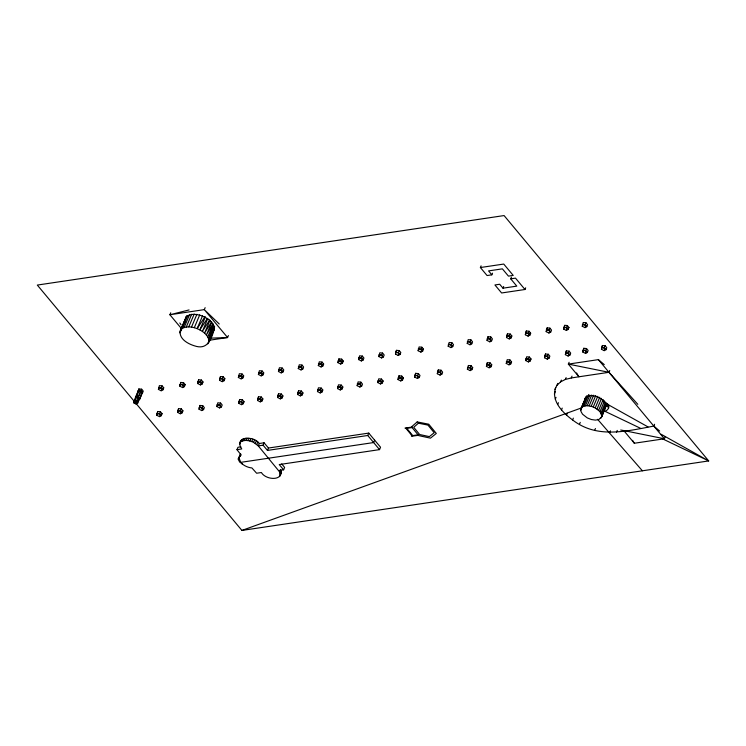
<?xml version="1.0" encoding="UTF-8"?>
<svg xmlns="http://www.w3.org/2000/svg" width="746" height="746" viewBox="0 0 746 746"><rect width="100%" height="100%" fill="white"/><g stroke="black" fill="none" stroke-linecap="round" stroke-linejoin="round"><path stroke-width="1.12" d="M142.383 391.603L137.637 403.316L136.173 404.09L133.926 402.961L134.01 401.497L139.045 389.934M137.963 400.285L139.661 399.39L142.365 392.722L140.873 390.941L138.327 390.699L135.455 397.292L135.362 398.989L137.833 393.282M135.809 398.261L138.644 390.382L140.994 390.596M137.926 392.704L138.877 388.936L141.647 389.198L143.26 391.128L142.449 393.123L140.817 391.174L138.019 390.913M138.243 392.34L138.327 390.699M138.784 390.708L138.877 388.936M156.744 415.27L157.704 411.503L160.465 411.764L162.078 413.694L161.267 415.69L159.476 416.641L156.744 415.27L157.704 411.503M158.413 389.393L159.374 385.635L162.134 385.896L163.747 387.827L162.936 389.822L161.155 390.764L158.413 389.393L159.28 387.407L161.985 388.759L163.747 387.827M177.604 412.398L178.555 408.631L181.325 408.892L182.938 410.832L182.127 412.827L180.336 413.769L177.604 412.398L178.555 408.631M179.851 386.204L180.802 382.437L183.572 382.698L185.185 384.638L184.374 386.633L182.584 387.575L179.851 386.204L180.802 382.437M197.69 383.547L198.641 379.789L201.411 380.04L203.015 381.98L202.213 383.976L200.422 384.917L197.69 383.547L198.641 379.789M199.033 409.209L199.993 405.442L202.753 405.703L204.367 407.633L203.555 409.629L201.765 410.58L199.033 409.209L199.993 405.442M216.872 406.551L217.823 402.784L220.592 403.045L222.205 404.975L221.394 406.971L219.604 407.922L216.872 406.551L217.729 404.556L220.434 405.917L219.604 407.922M219.529 380.292L220.49 376.534L223.25 376.795L224.863 378.726L224.052 380.721L222.261 381.663L219.529 380.292L220.49 376.534M238.366 377.485L239.326 373.727L242.086 373.988L243.7 375.919L242.888 377.914L241.107 378.856L238.366 377.485L239.233 375.499L241.937 376.851L243.7 375.919M238.711 403.297L239.671 399.53L242.431 399.791L244.045 401.73L243.233 403.726L241.452 404.668L238.711 403.297L239.671 399.53M258.405 374.501L259.366 370.743L262.135 371.004L263.739 372.935L262.937 374.93L261.147 375.872L258.405 374.501L259.272 372.515L261.977 373.867L263.739 372.935M257.556 400.49L258.508 396.732L261.277 396.984L262.881 398.923L262.079 400.919L260.289 401.861L257.556 400.49L258.508 396.732M278.454 371.517L279.405 367.759L282.175 368.02L283.788 369.951L282.976 371.946L281.186 372.888L278.454 371.517L279.312 369.531L282.016 370.883L281.186 372.888M277.596 397.506L278.547 393.748L281.317 394L282.93 395.94L282.119 397.935L280.328 398.877L277.596 397.506L278.547 393.748M298.288 368.571L299.249 364.803L302.009 365.064L303.622 366.995L302.811 368.99L301.03 369.932L298.288 368.571L299.155 366.575L301.86 367.927L301.03 369.932M297.635 394.522L298.587 390.755L301.356 391.016L302.969 392.955L302.158 394.951L300.368 395.893L297.635 394.522L298.587 390.755M318.328 365.577L319.288 361.819L322.058 362.08L323.661 364.011L322.85 366.006L321.069 366.948L318.328 365.577L319.195 363.591L321.899 364.943L323.661 364.011M317.47 391.566L318.43 387.808L321.2 388.06L322.804 389.999L322.002 391.995L320.211 392.937L317.47 391.566L318.337 389.58L321.041 390.932L322.804 389.999M337.975 362.659L338.926 358.891L341.696 359.152L343.309 361.083L342.498 363.078L340.708 364.029L337.975 362.659L338.926 358.891M337.518 388.582L338.47 384.824L341.239 385.076L342.852 387.015L342.041 389.011L340.251 389.953L337.518 388.582L338.376 386.596L341.081 387.948L342.852 387.015M357.157 385.663L358.108 381.896L360.877 382.157L362.491 384.087L361.679 386.083L359.889 387.025L357.157 385.663L358.015 383.668L360.719 385.02L359.889 387.025M358.612 359.581L359.572 355.823L362.332 356.075L363.945 358.015L363.134 360.01L361.353 360.952L358.612 359.581L359.469 357.595L362.183 358.947L361.353 360.952M378.856 356.569L379.807 352.802L382.577 353.063L384.19 354.993L383.379 356.989L381.588 357.94L378.856 356.569L379.714 354.574L382.418 355.935L381.588 357.94M377.793 382.586L378.754 378.819L381.523 379.08L383.127 381.01L382.316 383.006L380.535 383.957L377.793 382.586L378.66 380.591M395.492 354.089L396.443 350.331L399.213 350.583L400.826 352.522L400.015 354.518L398.224 355.46L395.492 354.089L396.443 350.331M398.038 379.574L398.998 375.807L401.758 376.068L403.372 377.998L402.56 379.994L400.77 380.945L398.038 379.574L398.998 375.807M414.673 377.094L415.625 373.326L418.394 373.587L420.007 375.518L419.196 377.523L417.406 378.464L414.673 377.094L415.625 373.326M418.133 350.723L419.093 346.955L421.854 347.216L423.467 349.147L422.656 351.142L420.875 352.093L418.133 350.723L418.991 348.727L421.704 350.079L423.467 349.147M437.315 373.718L438.275 369.96L441.035 370.221L442.648 372.151L441.837 374.147L440.056 375.089L437.315 373.718L438.275 369.96M448.197 346.247L449.157 342.479L451.917 342.74L453.531 344.671L452.719 346.666L450.929 347.608L448.197 346.247L449.055 344.251L451.759 345.603L450.929 347.608M467.238 343.402L468.19 339.644L470.959 339.906L472.572 341.836L471.761 343.831L469.971 344.773L467.238 343.402L468.096 341.416L470.801 342.768L469.971 344.773M467.378 369.242L468.339 365.484L471.099 365.736L472.712 367.675L471.901 369.671L470.111 370.613L467.378 369.242L468.236 367.256L470.94 368.608L472.712 367.675M487.073 340.456L488.033 336.688L490.793 336.95L492.407 338.88L491.595 340.875L489.814 341.827L487.073 340.456L488.033 336.688M486.42 366.407L487.371 362.649L490.141 362.901L491.754 364.841L490.943 366.836L489.152 367.778L486.42 366.407L487.371 362.649M506.515 337.556L507.476 333.798L510.236 334.049L511.849 335.989L511.038 337.985L509.248 338.926L506.515 337.556L507.476 333.798M506.254 363.451L507.215 359.693L509.984 359.954L511.588 361.885L510.786 363.88L508.996 364.822L506.254 363.451L507.121 361.465L509.826 362.817L511.588 361.885M525.352 334.749L526.312 330.991L529.073 331.252L530.686 333.182L529.874 335.178L528.084 336.12L525.352 334.749L526.312 330.991M525.697 360.56L526.657 356.793L529.418 357.054L531.031 358.985L530.22 360.98L528.429 361.931L525.697 360.56L526.555 358.565L529.259 359.926L531.031 358.985M544.533 357.754L545.494 353.986L548.254 354.247L549.867 356.187L549.056 358.183L547.275 359.124L544.533 357.754L545.494 353.986M546.193 331.644L547.154 327.886L549.914 328.147L551.527 330.077L550.716 332.073L548.935 333.014L546.193 331.644L547.154 327.886M563.631 329.051L564.591 325.284L567.352 325.545L568.965 327.485L568.154 329.48L566.363 330.422L563.631 329.051L564.489 327.056L567.193 328.417L568.965 327.485M565.375 354.648L566.335 350.89L569.105 351.142L570.709 353.082L569.907 355.077L568.116 356.019L565.375 354.648L566.335 350.89M582.272 326.272L583.223 322.514L585.992 322.776L587.606 324.706L586.794 326.701L585.004 327.643L582.272 326.272L583.13 324.286L585.834 325.638L585.004 327.643M582.812 352.056L583.773 348.289L586.533 348.55L588.146 350.48L587.335 352.476L585.554 353.427L582.812 352.056L583.773 348.289M601.453 349.277L602.414 345.51L605.174 345.771L606.787 347.711L605.976 349.706L604.185 350.648L601.453 349.277L602.414 345.51M659.688 431.057L653.822 426.087C626.258 431.216 596.94 438.909 572.583 419.942C562.764 412.836 550.735 400.714 555.723 387.51M183.973 323.242L179.917 332.837L186.491 316.211L180.178 331.14C179.105 339.048 188.029 343.878 194.482 345.836C207.519 350.34 211.295 339.449 214.466 328.51L208.61 342.377M280.123 475.631L279.666 471.994L280.673 469.607C283.956 481.571 265.641 480.088 261.398 472.516L256.624 473.234L251.896 467.928C245.49 467.537 235.158 461.252 240.716 453.978L239.158 457.363M240.175 454.976L238.981 458.51M601.584 416.995L606.731 404.015L601.584 416.995L598.74 419.588L595.336 420.101L591.317 419.513L587.288 417.919L582.542 414.207L580.947 411.41L580.929 408.836L585.433 398.159M239.886 459.834L239.55 461.83L238.067 458.976L240.408 454.948M239.708 456.365L241.154 455.051L236.967 449.67L241.751 448.952C233.293 436.307 254.172 435.412 259.282 443.506L264.084 442.788L268.457 448.038L368.757 433.1L380.553 447.236L379.537 449.624L279.246 464.562L283.62 469.812L284.627 467.425L281.708 463.928M240.865 440.951L239.625 444.467M184.346 323.149L185.474 320.006M134.793 401.507L136.677 402.448L137.907 401.805L139.204 398.597M142.355 392.237L139.763 398.634L138.336 396.928L135.893 396.695M136.173 404.09L137.05 401.945M161.155 390.764L161.985 388.759M159.476 416.641L160.306 414.636L162.078 413.694M182.584 387.575L183.413 385.57L185.185 384.638M180.336 413.769L181.166 411.764L182.938 410.832M200.422 384.917L201.252 382.912L203.015 381.98M201.765 410.58L202.595 408.575L199.891 407.213M222.261 381.663L223.091 379.658L224.863 378.726M241.107 378.856L241.937 376.851M241.452 404.668L242.282 402.663L244.045 401.73M261.147 375.872L261.977 373.867M260.289 401.861L261.119 399.856L262.881 398.923M280.328 398.877L281.158 396.872L282.93 395.94M300.368 395.893L301.197 393.888L302.969 392.955M321.069 366.948L321.899 364.943M320.211 392.937L321.041 390.932M340.708 364.029L341.537 362.024L343.309 361.083M340.251 389.953L341.081 387.948M380.535 383.957L381.365 381.952L383.127 381.01M398.224 355.46L399.054 353.455L396.35 352.103M400.77 380.945L401.6 378.931L403.372 377.998M420.875 352.093L421.704 350.079M417.406 378.464L418.236 376.46L415.531 375.098M440.056 375.089L440.886 373.084L438.182 371.732M470.111 370.613L470.94 368.608M489.814 341.827L490.644 339.812L487.94 338.46M489.152 367.778L489.982 365.773L491.754 364.841M509.248 338.926L510.077 336.922L511.849 335.989M508.996 364.822L509.826 362.817M528.084 336.12L528.914 334.115L530.686 333.182M528.429 361.931L529.259 359.926M548.935 333.014L549.765 331.01L547.06 329.657M547.275 359.124L548.105 357.12L545.401 355.758M566.363 330.422L567.193 328.417M568.116 356.019L568.946 354.014L566.242 352.662M585.554 353.427L586.384 351.422L583.68 350.06M604.185 350.648L605.015 348.643L602.311 347.291M137.637 403.316L136.294 401.712L141.153 390.13M139.661 399.39L138.113 397.534L141.647 389.198M162.936 389.822L161.313 387.864L162.134 385.896M161.267 415.69L159.635 413.741L160.465 411.764M184.374 386.633L182.742 384.675L183.572 382.698M182.127 412.827L180.495 410.869L181.325 408.892M202.213 383.976L200.581 382.017L201.411 380.04M203.555 409.629L201.924 407.68L202.753 405.703M224.052 380.721L222.42 378.763L223.25 376.795M221.394 406.971L219.762 405.022L220.592 403.045M242.888 377.914L241.266 375.956L242.086 373.988M243.233 403.726L241.611 401.768L242.431 399.791M262.937 374.93L261.305 372.972L262.135 371.004M262.079 400.919L260.447 398.961L261.277 396.984M282.976 371.946L281.345 369.988L282.175 368.02M282.119 397.935L280.487 395.977L281.317 394M302.811 368.99L301.188 367.032L302.009 365.064M302.158 394.951L300.526 392.993L301.356 391.016M322.85 366.006L321.228 364.048L322.058 362.08M322.002 391.995L320.37 390.037L321.2 388.06M342.498 363.078L340.866 361.129L341.696 359.152M342.041 389.011L340.409 387.053L341.239 385.076M363.134 360.01L361.502 358.052L362.332 356.075M361.679 386.083L360.048 384.134L360.877 382.157M383.379 356.989L381.747 355.04L382.577 353.063M382.316 383.006L380.693 381.057L381.523 379.08M400.015 354.518L398.383 352.56L399.213 350.583M402.56 379.994L400.928 378.045L401.758 376.068M422.656 351.142L421.024 349.193L421.854 347.216M419.196 377.523L417.564 375.564L418.394 373.587M452.719 346.666L451.088 344.708L451.917 342.74M441.837 374.147L440.215 372.189L441.035 370.221M471.761 343.831L470.129 341.873L470.959 339.906M471.901 369.671L470.269 367.713L471.099 365.736M491.595 340.875L489.973 338.926L490.793 336.95M490.943 366.836L489.311 364.878L490.141 362.901M511.038 337.985L509.406 336.026L510.236 334.049M510.786 363.88L509.154 361.922L509.984 359.954M529.874 335.178L528.243 333.22L529.073 331.252M530.22 360.98L528.588 359.031L529.418 357.054M550.716 332.073L549.093 330.114L549.914 328.147M549.056 358.183L547.433 356.224L548.254 354.247M568.154 329.48L566.522 327.522L567.352 325.545M569.907 355.077L568.275 353.119L569.105 351.142M586.794 326.701L585.162 324.743L585.992 322.776M587.335 352.476L585.703 350.527L586.533 348.55M605.976 349.706L604.344 347.748L605.174 345.771M170.731 312.779L169.901 314.756L181.539 328.706M180.178 331.14L186.845 315.791M180.989 329.667L182.313 328.454L187.722 315.651M182.313 328.454L184.103 327.569L189.503 314.765M184.103 327.569L186.286 327.028L191.694 314.234M186.286 327.028L188.775 326.869L194.184 314.066M188.775 326.869L191.489 327.093L196.897 314.29M191.489 327.093L194.314 327.68L199.723 314.877M205.141 307.66L204.301 309.627L169.901 314.756L189.064 309.935M202.548 315.819L197.14 328.622L194.314 327.68M205.271 317.069L199.863 329.872C203.956 332.175 208.423 335.635 208.871 340.68L214.279 327.876M207.78 318.589L202.371 331.383L209.663 320.062M209.98 320.304L204.572 333.108L211.538 321.908M211.799 322.169L206.39 334.973L212.871 323.969M213.151 324.1L207.742 336.903L213.785 325.899M213.99 326.03L208.582 338.833L214.671 326.748M207.798 343.85L213.207 331.056M228.407 335.56L227.577 337.537L209.225 340.269M236.967 449.67L237.974 447.274L240.846 446.854M239.848 443.338L241.462 439.954M240.454 442.35L242.422 439.152M241.406 441.539L242.674 440.933L243.69 438.545M242.674 440.933L244.212 440.569L245.22 438.182M244.212 440.569L245.947 440.448L246.954 438.061M245.947 440.448L247.831 440.578L248.838 438.191M239.625 461.662L242.403 464.18M247.831 440.578L249.77 440.961L250.777 438.573M249.77 440.961L251.71 441.567L252.717 439.18M279.666 471.994L258.275 445.894L253.565 442.387L254.572 440M255.272 443.385L256.279 440.998M256.755 444.523L257.762 442.136M259.282 443.506L258.275 445.894L263.077 445.175L264.084 442.788M263.077 445.175L267.45 450.425L268.457 448.038M280.198 473.272L281.205 470.885M279.517 476.619L281.354 472.115M267.45 450.425L367.75 435.487L368.757 433.1M374.651 440.168L373.643 442.555L240.66 462.361M492.547 273.157L491.838 274.836L487.073 275.544L480.387 267.534L481.095 265.846M525.678 287.816L524.97 289.495L501.61 292.973L494.924 284.963L499.689 284.254L502.972 288.18L503.681 286.501M502.972 288.18L516.792 286.128L510.73 278.855L511.439 277.167M554.959 389.337L557.822 383.407M554.353 394.047L555.509 391.314M557.048 385.234L560.563 381.887L561.328 380.068M569.114 362.286L568.34 364.104L578.915 376.786L608.969 372.31L637.821 404.323M555.276 399.185L556.04 397.357M560.563 381.887L565.347 379.444L566.121 377.616M557.672 404.546L558.446 402.719M565.347 379.444L571.231 377.98L572.005 376.152M561.468 409.936L562.232 408.109M566.503 415.13L567.268 413.303M572.583 419.942L573.357 418.124M580.929 408.836L586.477 396.014M580.733 410.067L585.246 399.39M581.516 407.754L582.477 406.878L586.981 396.21M582.477 406.878L583.773 406.234L588.734 394.494M583.773 406.234L585.358 405.843L589.872 395.175M579.493 424.194L580.267 422.367M585.358 405.843L587.177 405.731L591.681 395.054M587.177 405.731L589.144 405.889L593.657 395.212M589.144 405.889L591.196 406.318L595.7 395.641M591.196 406.318L593.247 406.999L597.76 396.322M609.743 370.482L608.969 372.31L568.34 364.104L598.395 359.628L604.26 364.598M601.77 415.764L599.971 411.615L595.224 407.903L599.737 397.236M597.052 409.013L601.556 398.336M598.646 410.263L603.16 399.586M599.971 411.615L604.474 400.938M600.95 413.023L605.463 402.346M594.674 430.339L595.439 428.521M601.556 414.422L606.069 403.745M600.996 418.068L605.957 406.328M609.724 432.652L610.498 430.834M616.485 432.232L617.25 430.414M653.822 426.087L654.587 424.26M665.162 436.942L664.397 438.769L634.333 443.245L623.768 430.563L620.7 430.032M133.926 402.961L134.849 400.844M136.238 397.105L134.858 400.276L136.779 400.453L137.907 401.805M280.524 474.232L281.13 473.244M207.416 318.365L199.863 329.872L197.14 328.622L204.964 316.761M241.918 530.434L708.7 460.925L504.082 215.566L37.3 285.075L241.918 530.434L581.805 407.801M571.231 377.98L578.915 376.786L576.555 372.935M480.387 267.534L503.746 264.056L513.22 275.414L508.446 276.123L502.384 268.849L488.565 270.91L491.838 274.836M510.73 278.855L515.495 278.137L524.97 289.495M278.817 470.53L283.62 469.812M211.771 338.106L227.577 337.537L204.301 309.627L219.268 324.006M582.365 324.482L585.162 324.743M563.724 327.261L566.522 327.522M546.296 329.853L549.093 330.114M525.454 332.958L528.243 333.22M506.609 335.765L509.406 336.026M601.546 347.487L604.344 347.748M487.175 338.656L489.973 338.926M582.915 350.266L585.703 350.527M467.332 341.612L470.129 341.873M565.477 352.858L568.275 353.119M448.29 344.447L451.088 344.708M544.636 355.963L547.433 356.224M525.799 358.77L528.588 359.031M418.236 348.923L421.024 349.193M506.357 361.661L509.154 361.922M395.585 352.298L398.383 352.56M486.513 364.617L489.311 364.878M378.949 354.779L381.747 355.04M467.481 367.452L470.269 367.713M358.714 357.791L361.502 358.052M338.069 360.868L340.866 361.129M437.417 371.928L440.215 372.189M318.43 363.787L321.228 364.048M414.767 375.303L417.564 375.564M298.391 366.771L301.188 367.032M398.14 377.774L400.928 378.045M278.547 369.727L281.345 369.988M377.896 380.796L380.693 381.057M258.508 372.711L261.305 372.972M357.25 383.864L360.048 384.134M238.468 375.695L241.266 375.956M337.612 386.792L340.409 387.053M219.632 378.502L222.42 378.763M317.572 389.776L320.37 390.037M197.783 381.756L200.581 382.017M297.729 392.732L300.526 392.993M179.945 384.414L182.742 384.675M277.689 395.716L280.487 395.977M158.516 387.603L161.313 387.864M257.65 398.7L260.447 398.961M238.813 401.507L241.611 401.768M216.965 404.761L219.762 405.022M135.455 397.292L138.113 397.534M199.126 407.419L201.924 407.68M134.01 401.497L136.294 401.712M177.697 410.608L180.495 410.869M156.837 413.48L159.635 413.741M623.768 430.563L664.397 438.769L598.395 359.628M608.699 406.057L606.545 405.255L608.745 407.959M251.71 441.567L253.565 442.387M593.247 406.999L595.224 407.903M604.931 411.279L640.572 428.325M662.579 438.853L708.7 460.925L661.133 434.256M526.21 332.763L528.914 334.115M507.373 335.569L510.077 336.922M487.278 364.421L489.982 365.773M398.896 377.579L401.6 378.931M338.833 360.663L341.537 362.024M379.555 381.047L381.365 381.952M299.398 392.983L301.197 393.888M279.358 395.967L281.158 396.872M220.387 378.306L223.091 379.658M259.31 398.951L261.119 399.856M239.578 401.301L242.282 402.663M198.548 381.56L201.252 382.912M180.709 384.209L183.413 385.57M179.366 410.86L181.166 411.764M157.602 413.275L160.306 414.636M647.976 426.88L604.922 402.84L602.628 400.089A11.125 6.238 22.9 0 0 590.207 395.576A11.125 6.238 22.9 0 0 584.911 401.227M602.628 400.089L608.503 404.742A14.025 7.861 22.9 0 1 602.936 411.764M597.583 419.308L642.381 470.801M367.75 435.487L379.537 449.624M412.706 435.561L406.812 428.353L406.057 428.456L411.951 435.673M179.823 322.99L181.101 324.864M632.571 440.354L634.333 443.245M185.465 318.626A15.293 8.579 22.9 0 1 203.807 316.686A15.293 8.579 22.9 0 1 213.095 331.336M417.182 421.919L411.531 426.861L418.692 435.617L430.461 438.154L436.307 433.454L428.754 424.213L417.182 421.919M418.394 423.206L413.732 427.29L419.644 434.517L429.36 436.615L434.191 432.736L427.952 425.099L418.394 423.206M411.848 427.104L405.05 428.036L405.423 428.502L412.221 427.561L411.848 427.104M418.161 434.825L411.363 435.767L411.745 436.233L418.543 435.291L418.161 434.825"/></g></svg>
